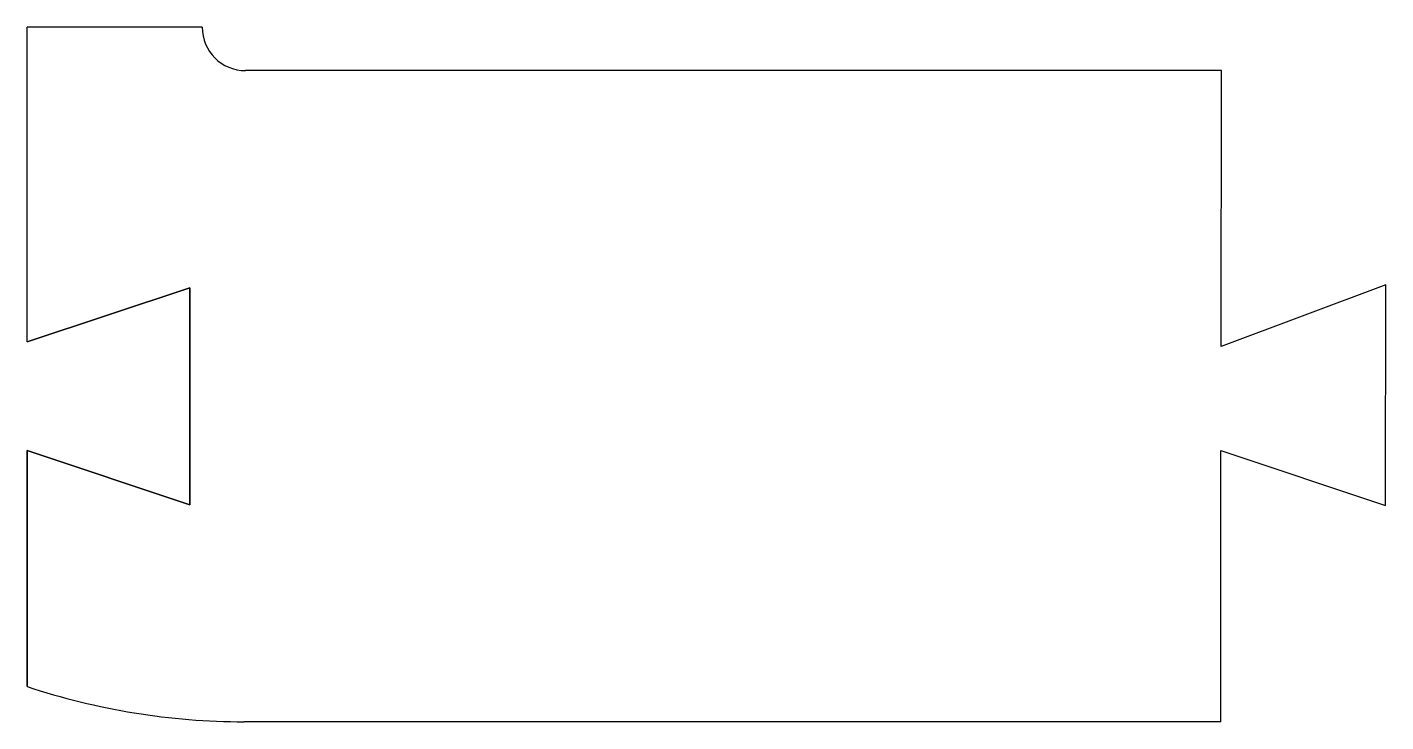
# Model space of a CAD drawing. Header units: centimetres. Extents: x -20 to 43, y -140 to 0.
# Drawn here: x -20 to 42.6, y -140 to -108 of the extents above; entities outside this region: 1.
import ezdxf

# ---------------------------------------------------------------- set-up
doc = ezdxf.new("R2010")
doc.units = ezdxf.units.CM
doc.header["$MEASUREMENT"] = 0
doc.layers.add('c21 v2_circuit v11', color=7, linetype='Continuous')

msp = doc.modelspace()

# ---------------------------------------------------------------- linework, layer by layer
at = {"layer": 'c21 v2_circuit v11'}
for p, q in [((-11.936, -108), (-20, -108)), ((-20, -122.5), (-20, -108)), ((35.032, -110), (-9.936, -110)), ((35.018, -122.707), (35.032, -110)), ((-20, -122.5), (-12.5, -120)), ((-12.5, -120), (-20, -122.5)), ((-12.5, -120), (-20, -122.5)), ((-12.5, -130), (-12.5, -120)), ((-12.5, -130), (-12.5, -120)), ((-12.5, -120), (-12.5, -130)), ((42.61, -119.875), (35.018, -122.707)), ((42.599, -130.028), (42.61, -119.875)), ((-20, -127.5), (-20, -138.376)), ((-20, -138.376), (-20, -127.5)), ((-20, -138.376), (-20, -127.5)), ((-12.5, -130), (-20, -127.5)), ((-20, -127.5), (-12.5, -130)), ((-20, -127.5), (-12.5, -130)), ((35, -140), (35.013, -127.5)), ((35.013, -127.5), (42.599, -130.028)), ((35, -140), (-10, -140))]:
    msp.add_line(p, q, dxfattribs=at)
for radius, start, end in [(2, 180, 270), (32, 251.66882, 269.88485)]:
    msp.add_arc((-9.936, -108), radius, start, end, dxfattribs=at)
msp.add_point((0, 0), dxfattribs=at)

doc.saveas('drawing.dxf')
